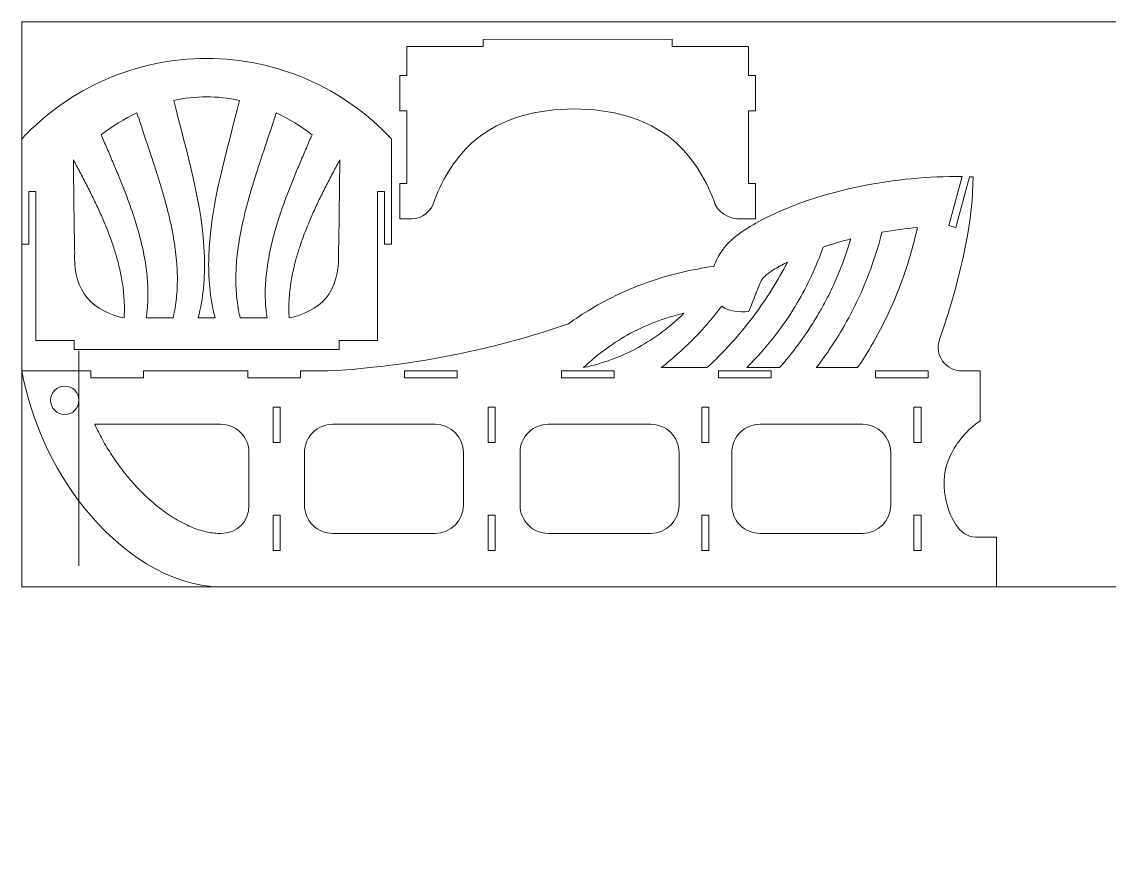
# Model space of a CAD drawing. Header units: centimetres. Extents: x -99 to 99, y -31 to 17.
# Drawn here: x -98.6 to -37, y -31.3 to 16.8 of the extents above; entities that cross this region are included whole.
import ezdxf

# ---------------------------------------------------------------- set-up
doc = ezdxf.new("R2010")
doc.units = ezdxf.units.CM
doc.header["$MEASUREMENT"] = 0
doc.layers.add('layer 1', color=7, linetype='Continuous')

msp = doc.modelspace()

# ---------------------------------------------------------------- linework, layer by layer
at = {"layer": 'layer 1', "color": 1, "lineweight": 9}
for points, knots in [([(-98.60657, -15.20719), (-98.60657, -15.20719), (-32.60657, -15.20719), (-32.60657, -15.20719), (-32.60657, -15.20719), (-32.60657, -15.20719), (-32.60657, 16.79281), (-32.60657, 16.79281), (-32.60657, 16.79281), (-32.60657, 16.79281), (-98.60657, 16.79281), (-98.60657, 16.79281), (-98.60657, 16.79281), (-98.60657, 16.79281), (-98.60657, -15.20719), (-98.60657, -15.20719)], [0, 0, 0, 0, 0.2, 0.2, 0.2, 0.2, 0.4, 0.4, 0.4, 0.4, 0.6, 0.6, 0.6, 0.6, 1, 1, 1, 1]), ([(-59.40868, 6.6801), (-59.89636, 7.95918), (-60.66561, 9.20258), (-61.70898, 10.08208), (-61.70898, 10.08208), (-63.2041, 11.34237), (-65.26213, 11.85542), (-67.32016, 11.85542), (-67.32016, 11.85542), (-69.37818, 11.85542), (-71.4362, 11.34237), (-72.93132, 10.08208), (-72.93132, 10.08208), (-73.9747, 9.20258), (-74.74394, 7.95918), (-75.23164, 6.6801)], [0, 0, 0, 0, 0.2, 0.2, 0.2, 0.2, 0.4, 0.4, 0.4, 0.4, 0.6, 0.6, 0.6, 0.6, 1, 1, 1, 1]), ([(-45.33646, 8.02057), (-47.25238, 8.05217), (-49.18203, 7.86117), (-51.05658, 7.48321), (-51.05658, 7.48321), (-52.99841, 7.09169), (-54.88109, 6.49956), (-56.68638, 5.56536), (-56.68638, 5.56536), (-57.56918, 5.10853), (-58.43348, 4.5699), (-58.97542, 3.77125), (-58.97542, 3.77125), (-59.15074, 3.5129), (-59.29232, 3.22734), (-59.40849, 2.93606)], [0, 0, 0, 0, 0.2, 0.2, 0.2, 0.2, 0.4, 0.4, 0.4, 0.4, 0.6, 0.6, 0.6, 0.6, 1, 1, 1, 1]), ([(-59.40849, 2.93606), (-60.64814, 2.77186), (-61.87497, 2.48252), (-63.05858, 2.06993), (-63.05858, 2.06993), (-64.21125, 1.66814), (-65.32296, 1.14949), (-66.36841, 0.52329), (-66.36841, 0.52329), (-66.80297, 0.263), (-67.22608, -0.01587), (-67.63666, -0.31191)], [0, 0, 0, 0, 0.25, 0.25, 0.25, 0.25, 0.5, 0.5, 0.5, 0.5, 1, 1, 1, 1]), ([(-67.63666, -0.31191), (-69.46952, -0.94454), (-71.33965, -1.47276), (-73.23553, -1.88948), (-73.23553, -1.88948), (-75.87093, -2.46876), (-78.55606, -2.83258), (-81.24718, -2.98219)], [0, 0, 0, 0, 0.33333333, 0.33333333, 0.33333333, 0.33333333, 1, 1, 1, 1]), ([(-46.6203, -1.21075), (-46.76214, -1.61844), (-46.69783, -2.06958), (-46.44773, -2.42139), (-46.44773, -2.42139), (-46.19762, -2.77322), (-45.79266, -2.98219), (-45.36101, -2.98219)], [0, 0, 0, 0, 0.33333333, 0.33333333, 0.33333333, 0.33333333, 1, 1, 1, 1]), ([(-98.60657, -2.98219), (-98.06552, -5.71051), (-96.92097, -8.43542), (-95.06793, -10.73323), (-95.06793, -10.73323), (-93.0622, -13.22039), (-90.22638, -15.20719), (-87.33586, -15.20719)], [0, 0, 0, 0, 0.33333333, 0.33333333, 0.33333333, 0.33333333, 1, 1, 1, 1]), ([(-43.38281, -12.39228), (-43.74527, -12.39228), (-44.1077, -12.39215), (-44.47022, -12.39228), (-44.47022, -12.39228), (-44.48677, -12.3923), (-44.50333, -12.3923), (-44.51987, -12.39228), (-44.51987, -12.39228), (-44.53013, -12.39228), (-44.54037, -12.39227), (-44.55063, -12.39228), (-44.55063, -12.39228), (-44.56197, -12.39231), (-44.57333, -12.39239), (-44.58462, -12.39228), (-44.58462, -12.39228), (-45.51701, -12.38408), (-46.09057, -11.19859), (-46.28547, -10.16223), (-46.28547, -10.16223), (-46.45057, -9.28438), (-46.34398, -8.51354), (-46.01967, -7.80144), (-46.01967, -7.80144), (-45.66105, -7.01398), (-45.03617, -6.29835), (-44.31361, -5.80356)], [0, 0, 0, 0, 0.125, 0.125, 0.125, 0.125, 0.25, 0.25, 0.25, 0.25, 0.375, 0.375, 0.375, 0.375, 0.5, 0.5, 0.5, 0.5, 0.625, 0.625, 0.625, 0.625, 0.75, 0.75, 0.75, 0.75, 1, 1, 1, 1])]:
    msp.add_open_spline(points, degree=3, knots=knots, dxfattribs=at)
for points in [[(-61.75524, 15.79745), (-61.75524, 15.79745), (-72.47788, 15.79281), (-72.47788, 15.79281)], [(-72.47788, 15.79281), (-72.47788, 15.79281), (-72.47788, 15.39949), (-72.47788, 15.39949)], [(-61.75524, 15.39949), (-61.75524, 15.39949), (-61.75524, 15.79745), (-61.75524, 15.79745)], [(-76.78544, 15.39949), (-76.78544, 15.39949), (-76.78544, 13.746), (-76.78544, 13.746)], [(-72.47788, 15.39949), (-72.47788, 15.39949), (-76.78544, 15.39949), (-76.78544, 15.39949)], [(-57.43529, 15.39949), (-57.43529, 15.39949), (-61.75524, 15.39949), (-61.75524, 15.39949)], [(-57.43529, 13.746), (-57.43529, 13.746), (-57.43529, 15.39949), (-57.43529, 15.39949)], [(-76.78544, 13.746), (-76.78544, 13.746), (-77.18544, 13.74468), (-77.18544, 13.74468)], [(-77.18544, 13.74468), (-77.18544, 13.74468), (-77.18544, 11.74466), (-77.18544, 11.74466)], [(-57.0362, 13.74468), (-57.0362, 13.74468), (-57.43529, 13.746), (-57.43529, 13.746)], [(-57.03709, 11.74466), (-57.03709, 11.74466), (-57.0362, 13.74468), (-57.0362, 13.74468)], [(-77.18544, 11.74466), (-77.18544, 11.74466), (-76.78544, 11.74598), (-76.78544, 11.74598)], [(-76.78544, 11.74598), (-76.78544, 11.74598), (-76.78544, 7.63342), (-76.78544, 7.63342)], [(-57.43529, 11.74598), (-57.43529, 11.74598), (-57.03709, 11.74466), (-57.03709, 11.74466)], [(-57.43529, 7.63342), (-57.43529, 7.63342), (-57.43529, 11.74598), (-57.43529, 11.74598)], [(-46.08889, 5.25136), (-46.08889, 5.25136), (-45.33646, 8.02057), (-45.33646, 8.02057)], [(-44.92474, 8.01033), (-44.92474, 8.01033), (-45.70289, 5.14648), (-45.70289, 5.14648)], [(-44.71613, 8.00249), (-44.78563, 8.0054), (-44.85518, 8.00801), (-44.92474, 8.01033)], [(-76.78544, 7.63342), (-76.78544, 7.63342), (-77.18544, 7.6321), (-77.18544, 7.6321)], [(-77.18544, 7.6321), (-77.18544, 7.6321), (-77.18544, 5.63342), (-77.18544, 5.63342)], [(-57.0389, 7.63212), (-57.0389, 7.63212), (-57.43529, 7.63342), (-57.43529, 7.63342)], [(-57.0398, 5.63342), (-57.0398, 5.63342), (-57.0389, 7.63212), (-57.0389, 7.63212)], [(-46.6203, -1.21075), (-45.26361, 2.68893), (-44.72485, 5.77054), (-44.71613, 8.00249)], [(-76.5338, 5.63342), (-75.90786, 5.63342), (-75.3662, 6.06881), (-75.23164, 6.6801)], [(-59.40868, 6.6801), (-59.25506, 5.98232), (-58.46377, 5.63342), (-58.10652, 5.63342)], [(-77.18544, 5.63342), (-77.18544, 5.63342), (-76.78544, 5.63342), (-76.78544, 5.63342)], [(-76.78544, 5.63342), (-76.78544, 5.63342), (-76.5338, 5.63342), (-76.5338, 5.63342)], [(-58.10652, 5.63342), (-58.10652, 5.63342), (-57.0398, 5.63342), (-57.0398, 5.63342)], [(-45.70289, 5.14648), (-45.70289, 5.14648), (-46.08889, 5.25136), (-46.08889, 5.25136)], [(-94.69413, -2.98219), (-94.69413, -2.98219), (-98.60657, -2.98219), (-98.60657, -2.98219)], [(-94.69413, -2.98351), (-94.69413, -2.98351), (-94.69413, -2.98219), (-94.69413, -2.98219)], [(-94.69413, -3.38219), (-94.69413, -3.38219), (-94.69413, -2.98351), (-94.69413, -2.98351)], [(-85.80524, -2.98219), (-85.80524, -2.98219), (-91.71088, -2.98219), (-91.71088, -2.98219)], [(-91.71088, -2.98219), (-91.71088, -2.98219), (-91.71088, -2.98351), (-91.71088, -2.98351)], [(-91.71088, -2.98351), (-91.71088, -2.98351), (-91.71088, -3.38219), (-91.71088, -3.38219)], [(-85.80524, -2.98351), (-85.80524, -2.98351), (-85.80524, -2.98219), (-85.80524, -2.98219)], [(-85.80524, -3.38219), (-85.80524, -3.38219), (-85.80524, -2.98351), (-85.80524, -2.98351)], [(-81.24718, -2.98219), (-81.24718, -2.98219), (-82.822, -2.98219), (-82.822, -2.98219)], [(-82.822, -2.98219), (-82.822, -2.98219), (-82.822, -2.98351), (-82.822, -2.98351)], [(-82.822, -2.98351), (-82.822, -2.98351), (-82.822, -3.38219), (-82.822, -3.38219)], [(-44.31361, -2.98219), (-44.31361, -2.98219), (-45.36101, -2.98219), (-45.36101, -2.98219)], [(-44.31361, -5.80356), (-44.31361, -5.80356), (-44.31361, -2.98219), (-44.31361, -2.98219)], [(-91.71088, -3.38219), (-91.71088, -3.38219), (-94.69413, -3.38219), (-94.69413, -3.38219)], [(-82.822, -3.38219), (-82.822, -3.38219), (-85.80524, -3.38219), (-85.80524, -3.38219)], [(-43.38281, -15.20719), (-43.38281, -15.20719), (-43.38281, -12.39228), (-43.38281, -12.39228)], [(-87.33586, -15.20719), (-87.33586, -15.20719), (-43.38281, -15.20719), (-43.38281, -15.20719)]]:
    msp.add_open_spline(points, degree=3, dxfattribs=at)
at = {"layer": 'layer 1', "color": 5, "lineweight": 9}
for points, knots in [([(-77.66401, 10.15469), (-80.36882, 13.06453), (-84.16248, 14.71765), (-88.13529, 14.71765), (-88.13529, 14.71765), (-92.1081, 14.71765), (-95.90176, 13.06453), (-98.60657, 10.15469)], [0, 0, 0, 0, 0.33333333, 0.33333333, 0.33333333, 0.33333333, 1, 1, 1, 1]), ([(-89.99121, 12.33929), (-89.30162, 9.47042), (-88.34462, 6.48004), (-88.2576, 3.47524), (-88.2576, 3.47524), (-88.22393, 2.31284), (-88.32045, 1.14826), (-88.61114, 0.02014)], [0, 0, 0, 0, 0.33333333, 0.33333333, 0.33333333, 0.33333333, 1, 1, 1, 1]), ([(-87.65944, 0.02014), (-87.95012, 1.14826), (-88.04665, 2.31284), (-88.01298, 3.47524), (-88.01298, 3.47524), (-87.92594, 6.48004), (-86.96894, 9.47042), (-86.27937, 12.33929)], [0, 0, 0, 0, 0.33333333, 0.33333333, 0.33333333, 0.33333333, 1, 1, 1, 1]), ([(-90.0367, 0.02014), (-90.0019, 0.16613), (-89.97096, 0.31298), (-89.94388, 0.4606), (-89.94388, 0.4606), (-89.91098, 0.63992), (-89.8838, 0.82029), (-89.86198, 1.00129), (-89.86198, 1.00129), (-89.83994, 1.18417), (-89.82338, 1.3677), (-89.81189, 1.55154), (-89.81189, 1.55154), (-89.80025, 1.7377), (-89.79381, 1.92418), (-89.79213, 2.1107), (-89.79213, 2.1107), (-89.79042, 2.29976), (-89.79361, 2.48885), (-89.80121, 2.67776), (-89.80121, 2.67776), (-89.80892, 2.8692), (-89.82116, 3.06045), (-89.83752, 3.25134), (-89.83752, 3.25134), (-89.85734, 3.4827), (-89.88321, 3.71353), (-89.91433, 3.94365), (-89.91433, 3.94365), (-89.94856, 4.19676), (-89.98913, 4.44901), (-90.03505, 4.70028), (-90.03505, 4.70028), (-90.0818, 4.95614), (-90.13408, 5.21098), (-90.19094, 5.4648), (-90.19094, 5.4648), (-90.24882, 5.72318), (-90.31144, 5.98049), (-90.37782, 6.23682), (-90.37782, 6.23682), (-90.4453, 6.49742), (-90.51666, 6.75701), (-90.591, 7.01573), (-90.591, 7.01573), (-90.66644, 7.2783), (-90.74494, 7.53998), (-90.82566, 7.80097), (-90.82566, 7.80097), (-90.90741, 8.06526), (-90.99142, 8.32886), (-91.07681, 8.592), (-91.07681, 8.592), (-91.16309, 8.8579), (-91.2508, 9.12333), (-91.3391, 9.38856), (-91.3391, 9.38856), (-91.42814, 9.65594), (-91.5178, 9.92312), (-91.60722, 10.19037), (-91.60722, 10.19037), (-91.76737, 10.66897), (-91.92678, 11.14782), (-92.08061, 11.62848)], [0, 0, 0, 0, 0.05882353, 0.05882353, 0.05882353, 0.05882353, 0.11764706, 0.11764706, 0.11764706, 0.11764706, 0.17647059, 0.17647059, 0.17647059, 0.17647059, 0.23529412, 0.23529412, 0.23529412, 0.23529412, 0.29411765, 0.29411765, 0.29411765, 0.29411765, 0.35294118, 0.35294118, 0.35294118, 0.35294118, 0.41176471, 0.41176471, 0.41176471, 0.41176471, 0.47058824, 0.47058824, 0.47058824, 0.47058824, 0.52941176, 0.52941176, 0.52941176, 0.52941176, 0.58823529, 0.58823529, 0.58823529, 0.58823529, 0.64705882, 0.64705882, 0.64705882, 0.64705882, 0.70588235, 0.70588235, 0.70588235, 0.70588235, 0.76470588, 0.76470588, 0.76470588, 0.76470588, 0.82352941, 0.82352941, 0.82352941, 0.82352941, 0.88235294, 0.88235294, 0.88235294, 0.88235294, 1, 1, 1, 1]), ([(-84.18997, 11.62848), (-84.34378, 11.14782), (-84.5032, 10.66897), (-84.66334, 10.19037), (-84.66334, 10.19037), (-84.75278, 9.92312), (-84.84244, 9.65594), (-84.93148, 9.38856), (-84.93148, 9.38856), (-85.01978, 9.12333), (-85.10748, 8.8579), (-85.19377, 8.592), (-85.19377, 8.592), (-85.27916, 8.32886), (-85.36317, 8.06526), (-85.4449, 7.80097), (-85.4449, 7.80097), (-85.52562, 7.53998), (-85.60414, 7.2783), (-85.67958, 7.01573), (-85.67958, 7.01573), (-85.75392, 6.75701), (-85.82528, 6.49742), (-85.89276, 6.23682), (-85.89276, 6.23682), (-85.95913, 5.98049), (-86.02176, 5.72318), (-86.07964, 5.4648), (-86.07964, 5.4648), (-86.1365, 5.21098), (-86.18878, 4.95614), (-86.23553, 4.70028), (-86.23553, 4.70028), (-86.28144, 4.44901), (-86.32202, 4.19676), (-86.35625, 3.94365), (-86.35625, 3.94365), (-86.38737, 3.71353), (-86.41324, 3.4827), (-86.43306, 3.25134), (-86.43306, 3.25134), (-86.44941, 3.06045), (-86.46166, 2.8692), (-86.46937, 2.67776), (-86.46937, 2.67776), (-86.47697, 2.48885), (-86.48016, 2.29976), (-86.47845, 2.1107), (-86.47845, 2.1107), (-86.47677, 1.92418), (-86.47032, 1.7377), (-86.45869, 1.55154), (-86.45869, 1.55154), (-86.4472, 1.3677), (-86.43064, 1.18417), (-86.4086, 1.00129), (-86.4086, 1.00129), (-86.38678, 0.82029), (-86.3596, 0.63992), (-86.3267, 0.4606), (-86.3267, 0.4606), (-86.29961, 0.31298), (-86.26866, 0.16613), (-86.23388, 0.02014)], [0, 0, 0, 0, 0.05882353, 0.05882353, 0.05882353, 0.05882353, 0.11764706, 0.11764706, 0.11764706, 0.11764706, 0.17647059, 0.17647059, 0.17647059, 0.17647059, 0.23529412, 0.23529412, 0.23529412, 0.23529412, 0.29411765, 0.29411765, 0.29411765, 0.29411765, 0.35294118, 0.35294118, 0.35294118, 0.35294118, 0.41176471, 0.41176471, 0.41176471, 0.41176471, 0.47058824, 0.47058824, 0.47058824, 0.47058824, 0.52941176, 0.52941176, 0.52941176, 0.52941176, 0.58823529, 0.58823529, 0.58823529, 0.58823529, 0.64705882, 0.64705882, 0.64705882, 0.64705882, 0.70588235, 0.70588235, 0.70588235, 0.70588235, 0.76470588, 0.76470588, 0.76470588, 0.76470588, 0.82352941, 0.82352941, 0.82352941, 0.82352941, 0.88235294, 0.88235294, 0.88235294, 0.88235294, 1, 1, 1, 1]), ([(-94.10864, 10.39624), (-94.05636, 10.27358), (-94.00392, 10.151), (-93.95144, 10.02844), (-93.95144, 10.02844), (-93.84052, 9.76936), (-93.72937, 9.51038), (-93.61882, 9.25116), (-93.61882, 9.25116), (-93.50918, 8.99401), (-93.40013, 8.73661), (-93.29245, 8.47864), (-93.29245, 8.47864), (-93.18588, 8.22333), (-93.08066, 7.96746), (-92.97764, 7.71072), (-92.97764, 7.71072), (-92.8759, 7.45717), (-92.77632, 7.20277), (-92.67972, 6.94724), (-92.67972, 6.94724), (-92.58452, 6.69544), (-92.49224, 6.44253), (-92.40373, 6.1883), (-92.40373, 6.1883), (-92.31666, 5.93824), (-92.23326, 5.68689), (-92.1545, 5.43409), (-92.1545, 5.43409), (-92.07714, 5.18576), (-92.00425, 4.93602), (-91.9368, 4.68482), (-91.9368, 4.68482), (-91.87054, 4.43814), (-91.80953, 4.19004), (-91.75477, 3.94056), (-91.75477, 3.94056), (-91.705, 3.71374), (-91.6604, 3.4858), (-91.62177, 3.25682), (-91.62177, 3.25682), (-91.5899, 3.0679), (-91.5621, 2.87828), (-91.53881, 2.6881), (-91.53881, 2.6881), (-91.51582, 2.50045), (-91.49722, 2.31225), (-91.48352, 2.12369), (-91.48352, 2.12369), (-91.46998, 1.93765), (-91.4612, 1.75128), (-91.45761, 1.56478), (-91.45761, 1.56478), (-91.45408, 1.38061), (-91.45561, 1.19634), (-91.46266, 1.01228), (-91.46266, 1.01228), (-91.46965, 0.83009), (-91.48202, 0.6481), (-91.5002, 0.46669), (-91.5002, 0.46669), (-91.51516, 0.31737), (-91.53402, 0.16848), (-91.55678, 0.02014)], [0, 0, 0, 0, 0.05882353, 0.05882353, 0.05882353, 0.05882353, 0.11764706, 0.11764706, 0.11764706, 0.11764706, 0.17647059, 0.17647059, 0.17647059, 0.17647059, 0.23529412, 0.23529412, 0.23529412, 0.23529412, 0.29411765, 0.29411765, 0.29411765, 0.29411765, 0.35294118, 0.35294118, 0.35294118, 0.35294118, 0.41176471, 0.41176471, 0.41176471, 0.41176471, 0.47058824, 0.47058824, 0.47058824, 0.47058824, 0.52941176, 0.52941176, 0.52941176, 0.52941176, 0.58823529, 0.58823529, 0.58823529, 0.58823529, 0.64705882, 0.64705882, 0.64705882, 0.64705882, 0.70588235, 0.70588235, 0.70588235, 0.70588235, 0.76470588, 0.76470588, 0.76470588, 0.76470588, 0.82352941, 0.82352941, 0.82352941, 0.82352941, 0.88235294, 0.88235294, 0.88235294, 0.88235294, 1, 1, 1, 1]), ([(-84.71378, 0.02014), (-84.73656, 0.16848), (-84.75542, 0.31737), (-84.77038, 0.46669), (-84.77038, 0.46669), (-84.78854, 0.6481), (-84.80093, 0.83009), (-84.8079, 1.01228), (-84.8079, 1.01228), (-84.81496, 1.19634), (-84.8165, 1.38061), (-84.81296, 1.56478), (-84.81296, 1.56478), (-84.80938, 1.75128), (-84.8006, 1.93765), (-84.78706, 2.12369), (-84.78706, 2.12369), (-84.77334, 2.31225), (-84.75476, 2.50045), (-84.73177, 2.6881), (-84.73177, 2.6881), (-84.70848, 2.87828), (-84.68068, 3.0679), (-84.64881, 3.25682), (-84.64881, 3.25682), (-84.61018, 3.4858), (-84.56558, 3.71374), (-84.5158, 3.94056), (-84.5158, 3.94056), (-84.46105, 4.19004), (-84.40004, 4.43814), (-84.33378, 4.68482), (-84.33378, 4.68482), (-84.26632, 4.93602), (-84.19344, 5.18576), (-84.11606, 5.43409), (-84.11606, 5.43409), (-84.0373, 5.68689), (-83.9539, 5.93824), (-83.86685, 6.1883), (-83.86685, 6.1883), (-83.77834, 6.44253), (-83.68605, 6.69544), (-83.59086, 6.94724), (-83.59086, 6.94724), (-83.49426, 7.20277), (-83.39468, 7.45717), (-83.29294, 7.71072), (-83.29294, 7.71072), (-83.18992, 7.96746), (-83.08469, 8.22333), (-82.97813, 8.47864), (-82.97813, 8.47864), (-82.87045, 8.73661), (-82.7614, 8.99401), (-82.65176, 9.25116), (-82.65176, 9.25116), (-82.54121, 9.51038), (-82.43006, 9.76936), (-82.31913, 10.02844), (-82.31913, 10.02844), (-82.26665, 10.151), (-82.21422, 10.27358), (-82.16193, 10.39624)], [0, 0, 0, 0, 0.05882353, 0.05882353, 0.05882353, 0.05882353, 0.11764706, 0.11764706, 0.11764706, 0.11764706, 0.17647059, 0.17647059, 0.17647059, 0.17647059, 0.23529412, 0.23529412, 0.23529412, 0.23529412, 0.29411765, 0.29411765, 0.29411765, 0.29411765, 0.35294118, 0.35294118, 0.35294118, 0.35294118, 0.41176471, 0.41176471, 0.41176471, 0.41176471, 0.47058824, 0.47058824, 0.47058824, 0.47058824, 0.52941176, 0.52941176, 0.52941176, 0.52941176, 0.58823529, 0.58823529, 0.58823529, 0.58823529, 0.64705882, 0.64705882, 0.64705882, 0.64705882, 0.70588235, 0.70588235, 0.70588235, 0.70588235, 0.76470588, 0.76470588, 0.76470588, 0.76470588, 0.82352941, 0.82352941, 0.82352941, 0.82352941, 0.88235294, 0.88235294, 0.88235294, 0.88235294, 1, 1, 1, 1]), ([(-95.36724, -4.64496), (-95.36724, -4.20132), (-95.72689, -3.84167), (-96.17053, -3.84167), (-96.17053, -3.84167), (-96.61418, -3.84167), (-96.97384, -4.20131), (-96.97384, -4.64496), (-96.97384, -4.64496), (-96.97384, -5.08862), (-96.61418, -5.44826), (-96.17054, -5.44827), (-96.17054, -5.44827), (-95.72689, -5.44827), (-95.36724, -5.08862), (-95.36724, -4.64498), (-95.36724, 8.66422), (-95.36724, -31.26336), (-95.36724, -4.64496)], [0, 0, 0, 0, 0.2, 0.2, 0.2, 0.2, 0.4, 0.4, 0.4, 0.4, 0.6, 0.6, 0.6, 0.6, 1, 1, 1, 1.00002, 1.00002, 1.00002, 1.00002]), ([(-92.80856, 0.02014), (-92.79953, 0.16994), (-92.79445, 0.31994), (-92.7933, 0.47001), (-92.7933, 0.47001), (-92.7919, 0.65232), (-92.79633, 0.83468), (-92.80614, 1.01672), (-92.80614, 1.01672), (-92.81606, 1.20066), (-92.83149, 1.38429), (-92.85196, 1.56736), (-92.85196, 1.56736), (-92.87269, 1.75272), (-92.8986, 1.9375), (-92.92918, 2.1215), (-92.92918, 2.1215), (-92.9602, 2.308), (-92.99604, 2.49369), (-93.0362, 2.67844), (-93.0362, 2.67844), (-93.07689, 2.86566), (-93.12202, 3.05192), (-93.17114, 3.2371), (-93.17114, 3.2371), (-93.23068, 3.46154), (-93.29608, 3.68444), (-93.36652, 3.90569), (-93.36652, 3.90569), (-93.444, 4.14908), (-93.5276, 4.3905), (-93.61626, 4.63005), (-93.61626, 4.63005), (-93.70656, 4.87397), (-93.80212, 5.11594), (-93.90201, 5.35609), (-93.90201, 5.35609), (-94.0037, 5.60057), (-94.10989, 5.84318), (-94.21958, 6.08417), (-94.21958, 6.08417), (-94.33112, 6.32917), (-94.44629, 6.57252), (-94.56425, 6.81449), (-94.56425, 6.81449), (-94.68396, 7.06005), (-94.80654, 7.30421), (-94.93118, 7.5473), (-94.93118, 7.5473), (-95.0574, 7.79349), (-95.18572, 8.03858), (-95.31533, 8.283), (-95.31533, 8.283), (-95.43673, 8.51192), (-95.55926, 8.74025), (-95.68232, 8.96828)], [0, 0, 0, 0, 0.06666667, 0.06666667, 0.06666667, 0.06666667, 0.13333333, 0.13333333, 0.13333333, 0.13333333, 0.2, 0.2, 0.2, 0.2, 0.26666667, 0.26666667, 0.26666667, 0.26666667, 0.33333333, 0.33333333, 0.33333333, 0.33333333, 0.4, 0.4, 0.4, 0.4, 0.46666667, 0.46666667, 0.46666667, 0.46666667, 0.53333333, 0.53333333, 0.53333333, 0.53333333, 0.6, 0.6, 0.6, 0.6, 0.66666667, 0.66666667, 0.66666667, 0.66666667, 0.73333333, 0.73333333, 0.73333333, 0.73333333, 0.8, 0.8, 0.8, 0.8, 0.86666667, 0.86666667, 0.86666667, 0.86666667, 1, 1, 1, 1]), ([(-95.68232, 8.96828), (-95.65905, 7.31124), (-95.65121, 5.65546), (-95.61249, 3.99716), (-95.61249, 3.99716), (-95.61013, 3.8957), (-95.60764, 3.79424), (-95.60822, 3.69302), (-95.60822, 3.69302), (-95.6088, 3.59252), (-95.6124, 3.49226), (-95.61249, 3.39101), (-95.61249, 3.39101), (-95.61325, 2.60257), (-95.40174, 1.75448), (-94.89865, 1.1498), (-94.89865, 1.1498), (-94.3905, 0.53901), (-93.5849, 0.17657), (-92.80856, 0.02014)], [0, 0, 0, 0, 0.16666667, 0.16666667, 0.16666667, 0.16666667, 0.33333333, 0.33333333, 0.33333333, 0.33333333, 0.5, 0.5, 0.5, 0.5, 0.66666667, 0.66666667, 0.66666667, 0.66666667, 1, 1, 1, 1]), ([(-80.58825, 8.96828), (-80.71132, 8.74025), (-80.83385, 8.51192), (-80.95524, 8.283), (-80.95524, 8.283), (-81.08485, 8.03858), (-81.21318, 7.79349), (-81.3394, 7.5473), (-81.3394, 7.5473), (-81.46404, 7.30421), (-81.58661, 7.06005), (-81.70633, 6.81449), (-81.70633, 6.81449), (-81.82429, 6.57252), (-81.93946, 6.32917), (-82.05098, 6.08417), (-82.05098, 6.08417), (-82.16069, 5.84318), (-82.26686, 5.60057), (-82.36856, 5.35609), (-82.36856, 5.35609), (-82.46845, 5.11594), (-82.56401, 4.87397), (-82.65432, 4.63005), (-82.65432, 4.63005), (-82.74298, 4.3905), (-82.82657, 4.14908), (-82.90406, 3.90569), (-82.90406, 3.90569), (-82.9745, 3.68444), (-83.03989, 3.46154), (-83.09942, 3.2371), (-83.09942, 3.2371), (-83.14856, 3.05192), (-83.19368, 2.86566), (-83.23438, 2.67844), (-83.23438, 2.67844), (-83.27453, 2.49369), (-83.31037, 2.308), (-83.34138, 2.1215), (-83.34138, 2.1215), (-83.37198, 1.9375), (-83.39789, 1.75272), (-83.41861, 1.56736), (-83.41861, 1.56736), (-83.43909, 1.38429), (-83.45452, 1.20066), (-83.46444, 1.01672), (-83.46444, 1.01672), (-83.47425, 0.83468), (-83.47868, 0.65232), (-83.47728, 0.47001), (-83.47728, 0.47001), (-83.47613, 0.31994), (-83.47105, 0.16994), (-83.46202, 0.02014)], [0, 0, 0, 0, 0.06666667, 0.06666667, 0.06666667, 0.06666667, 0.13333333, 0.13333333, 0.13333333, 0.13333333, 0.2, 0.2, 0.2, 0.2, 0.26666667, 0.26666667, 0.26666667, 0.26666667, 0.33333333, 0.33333333, 0.33333333, 0.33333333, 0.4, 0.4, 0.4, 0.4, 0.46666667, 0.46666667, 0.46666667, 0.46666667, 0.53333333, 0.53333333, 0.53333333, 0.53333333, 0.6, 0.6, 0.6, 0.6, 0.66666667, 0.66666667, 0.66666667, 0.66666667, 0.73333333, 0.73333333, 0.73333333, 0.73333333, 0.8, 0.8, 0.8, 0.8, 0.86666667, 0.86666667, 0.86666667, 0.86666667, 1, 1, 1, 1]), ([(-83.46202, 0.02014), (-82.68568, 0.17657), (-81.88006, 0.53901), (-81.37192, 1.1498), (-81.37192, 1.1498), (-80.86884, 1.75448), (-80.65732, 2.60257), (-80.65808, 3.39101), (-80.65808, 3.39101), (-80.65818, 3.49226), (-80.66178, 3.59252), (-80.66236, 3.69302), (-80.66236, 3.69302), (-80.66293, 3.79424), (-80.66045, 3.8957), (-80.65808, 3.99716), (-80.65808, 3.99716), (-80.61937, 5.65546), (-80.61153, 7.31124), (-80.58825, 8.96828)], [0, 0, 0, 0, 0.16666667, 0.16666667, 0.16666667, 0.16666667, 0.33333333, 0.33333333, 0.33333333, 0.33333333, 0.5, 0.5, 0.5, 0.5, 0.66666667, 0.66666667, 0.66666667, 0.66666667, 1, 1, 1, 1]), ([(-47.87162, 5.13849), (-48.07438, 4.21733), (-48.3323, 3.31008), (-48.64445, 2.42001), (-48.64445, 2.42001), (-48.88757, 1.7268), (-49.16329, 1.04498), (-49.47129, 0.37805), (-49.47129, 0.37805), (-49.78238, -0.29556), (-50.12641, -0.95402), (-50.50278, -1.59344), (-50.50278, -1.59344), (-50.74327, -2.00202), (-50.99698, -2.40282), (-51.26309, -2.79522)], [0, 0, 0, 0, 0.2, 0.2, 0.2, 0.2, 0.4, 0.4, 0.4, 0.4, 0.6, 0.6, 0.6, 0.6, 1, 1, 1, 1]), ([(-51.6455, 4.49273), (-51.73702, 4.18498), (-51.83594, 3.87954), (-51.94219, 3.57657), (-51.94219, 3.57657), (-52.09689, 3.13545), (-52.2671, 2.69977), (-52.45277, 2.27077), (-52.45277, 2.27077), (-52.63901, 1.84046), (-52.84079, 1.41688), (-53.05805, 1.00136), (-53.05805, 1.00136), (-53.16694, 0.7931), (-53.27971, 0.58688), (-53.39635, 0.38285), (-53.39635, 0.38285), (-53.48722, 0.22393), (-53.58043, 0.06634), (-53.67595, -0.08983), (-53.67595, -0.08983), (-53.83962, -0.35744), (-54.01005, -0.62091), (-54.18687, -0.88002), (-54.18687, -0.88002), (-54.53986, -1.39724), (-54.91834, -1.89707), (-55.31975, -2.3777), (-55.31975, -2.3777), (-55.43737, -2.51854), (-55.55696, -2.65772), (-55.67846, -2.79522)], [0, 0, 0, 0, 0.11111111, 0.11111111, 0.11111111, 0.11111111, 0.22222222, 0.22222222, 0.22222222, 0.22222222, 0.33333333, 0.33333333, 0.33333333, 0.33333333, 0.44444444, 0.44444444, 0.44444444, 0.44444444, 0.55555556, 0.55555556, 0.55555556, 0.55555556, 0.66666667, 0.66666667, 0.66666667, 0.66666667, 0.77777778, 0.77777778, 0.77777778, 0.77777778, 1, 1, 1, 1]), ([(-53.21797, 4.02413), (-52.92938, 4.12389), (-52.63826, 4.21628), (-52.34517, 4.30188), (-52.34517, 4.30188), (-52.11311, 4.36965), (-51.87981, 4.43316), (-51.6455, 4.49273)], [0, 0, 0, 0, 0.33333333, 0.33333333, 0.33333333, 0.33333333, 1, 1, 1, 1]), ([(-57.5375, -2.79522), (-56.43749, -1.70588), (-55.46695, -0.47248), (-54.67955, 0.86518), (-54.67955, 0.86518), (-54.08931, 1.8679), (-53.60197, 2.9292), (-53.21801, 4.02401)], [0, 0, 0, 0, 0.33333333, 0.33333333, 0.33333333, 0.33333333, 1, 1, 1, 1]), ([(-55.23833, 3.17576), (-55.27199, 3.11058), (-55.30601, 3.04558), (-55.34033, 2.98076), (-55.34033, 2.98076), (-55.89577, 1.9317), (-56.537, 0.9256), (-57.25817, -0.01975), (-57.25817, -0.01975), (-58.01205, -1.00795), (-58.85329, -1.92974), (-59.76374, -2.77278), (-59.76374, -2.77278), (-59.77182, -2.78027), (-59.77992, -2.78774), (-59.78801, -2.79522)], [0, 0, 0, 0, 0.2, 0.2, 0.2, 0.2, 0.4, 0.4, 0.4, 0.4, 0.6, 0.6, 0.6, 0.6, 1, 1, 1, 1]), ([(-56.82008, 1.90376), (-56.79842, 1.95808), (-56.77517, 2.01177), (-56.74952, 2.06433), (-56.74952, 2.06433), (-56.7312, 2.10189), (-56.71165, 2.13886), (-56.68994, 2.17458), (-56.68994, 2.17458), (-56.68304, 2.18594), (-56.6759, 2.1972), (-56.66841, 2.20818), (-56.66841, 2.20818), (-56.66308, 2.216), (-56.65756, 2.22368), (-56.65189, 2.23125), (-56.65189, 2.23125), (-56.63776, 2.25016), (-56.62273, 2.26838), (-56.60713, 2.2861), (-56.60713, 2.2861), (-56.58677, 2.30924), (-56.56542, 2.33149), (-56.54345, 2.3531), (-56.54345, 2.3531), (-56.51588, 2.38021), (-56.4873, 2.40628), (-56.45805, 2.43156), (-56.45805, 2.43156), (-56.42273, 2.46209), (-56.38644, 2.49146), (-56.34946, 2.51996), (-56.34946, 2.51996), (-56.3236, 2.53988), (-56.2974, 2.55937), (-56.27094, 2.57848), (-56.27094, 2.57848), (-56.22297, 2.61313), (-56.1741, 2.64656), (-56.12466, 2.67906), (-56.12466, 2.67906), (-56.00828, 2.75558), (-55.88865, 2.82704), (-55.76738, 2.89554), (-55.76738, 2.89554), (-55.6986, 2.93441), (-55.62929, 2.97233), (-55.5596, 3.00954), (-55.5596, 3.00954), (-55.52289, 3.02914), (-55.48609, 3.04856), (-55.44919, 3.0678), (-55.44919, 3.0678), (-55.38702, 3.10025), (-55.32462, 3.13226), (-55.26199, 3.16385), (-55.26199, 3.16385), (-55.25411, 3.16782), (-55.24622, 3.1718), (-55.23833, 3.17576)], [0, 0, 0, 0, 0.0625, 0.0625, 0.0625, 0.0625, 0.125, 0.125, 0.125, 0.125, 0.1875, 0.1875, 0.1875, 0.1875, 0.25, 0.25, 0.25, 0.25, 0.3125, 0.3125, 0.3125, 0.3125, 0.375, 0.375, 0.375, 0.375, 0.4375, 0.4375, 0.4375, 0.4375, 0.5, 0.5, 0.5, 0.5, 0.5625, 0.5625, 0.5625, 0.5625, 0.625, 0.625, 0.625, 0.625, 0.6875, 0.6875, 0.6875, 0.6875, 0.75, 0.75, 0.75, 0.75, 0.8125, 0.8125, 0.8125, 0.8125, 0.875, 0.875, 0.875, 0.875, 1, 1, 1, 1]), ([(-53.59749, -2.79522), (-53.34233, -2.46563), (-53.09694, -2.12846), (-52.86198, -1.78418), (-52.86198, -1.78418), (-52.60603, -1.40912), (-52.36245, -1.02563), (-52.13213, -0.63434), (-52.13213, -0.63434), (-51.78751, -0.0489), (-51.47259, 0.55398), (-51.18777, 1.17073), (-51.18777, 1.17073), (-50.90495, 1.78313), (-50.65182, 2.4092), (-50.42858, 3.04573)], [0, 0, 0, 0, 0.2, 0.2, 0.2, 0.2, 0.4, 0.4, 0.4, 0.4, 0.6, 0.6, 0.6, 0.6, 1, 1, 1, 1]), ([(-62.38321, -2.79522), (-61.6972, -2.25696), (-61.04653, -1.67168), (-60.43948, -1.04459), (-60.43948, -1.04459), (-59.91174, -0.49944), (-59.41698, 0.0773), (-58.95794, 0.68049)], [0, 0, 0, 0, 0.33333333, 0.33333333, 0.33333333, 0.33333333, 1, 1, 1, 1]), ([(-61.09865, 0.2807), (-61.86398, -0.47423), (-62.73417, -1.13298), (-63.68188, -1.65007), (-63.68188, -1.65007), (-64.65372, -2.18032), (-65.70708, -2.56162), (-66.78442, -2.79522)], [0, 0, 0, 0, 0.33333333, 0.33333333, 0.33333333, 0.33333333, 1, 1, 1, 1]), ([(-66.78442, -2.79522), (-66.04049, -2.08576), (-65.20808, -1.46183), (-64.30772, -0.95766), (-64.30772, -0.95766), (-63.30349, -0.39531), (-62.21473, 0.01804), (-61.09865, 0.2807)], [0, 0, 0, 0, 0.33333333, 0.33333333, 0.33333333, 0.33333333, 1, 1, 1, 1]), ([(-85.73794, -10.58554), (-85.73794, -11.52358), (-86.40081, -12.1873), (-87.33885, -12.18852), (-87.33885, -12.18852), (-87.45864, -12.18842), (-87.57841, -12.18176), (-87.69756, -12.16928), (-87.69756, -12.16928), (-87.82532, -12.15591), (-87.95237, -12.13582), (-88.07822, -12.11004), (-88.07822, -12.11004), (-88.2133, -12.08238), (-88.34704, -12.04814), (-88.47908, -12.00839), (-88.47908, -12.00839), (-88.6209, -11.9657), (-88.7608, -11.91663), (-88.8986, -11.86228), (-88.8986, -11.86228), (-89.04594, -11.80416), (-89.19088, -11.74002), (-89.33336, -11.67083), (-89.33336, -11.67083), (-89.48466, -11.59736), (-89.6332, -11.51822), (-89.77897, -11.43432), (-89.77897, -11.43432), (-89.9325, -11.34596), (-90.08297, -11.25232), (-90.23046, -11.15423), (-90.23046, -11.15423), (-90.38445, -11.0518), (-90.5352, -10.94451), (-90.68277, -10.83304), (-90.68277, -10.83304), (-90.83556, -10.71764), (-90.98493, -10.59778), (-91.13101, -10.47402), (-91.13101, -10.47402), (-91.28097, -10.34696), (-91.42744, -10.2158), (-91.57048, -10.08102), (-91.57048, -10.08102), (-91.71613, -9.94378), (-91.85824, -9.80278), (-91.99681, -9.6584), (-91.99681, -9.6584), (-92.13677, -9.51258), (-92.27313, -9.3633), (-92.40588, -9.21087), (-92.40588, -9.21087), (-92.5614, -9.03228), (-92.71196, -8.84938), (-92.85741, -8.6625), (-92.85741, -8.6625), (-93.08658, -8.36806), (-93.30308, -8.06376), (-93.5067, -7.7511), (-93.5067, -7.7511), (-93.69413, -7.46328), (-93.87065, -7.16839), (-94.03626, -6.8675), (-94.03626, -6.8675), (-94.19248, -6.58367), (-94.33898, -6.29451), (-94.47586, -6.00086)], [0, 0, 0, 0, 0.05555556, 0.05555556, 0.05555556, 0.05555556, 0.11111111, 0.11111111, 0.11111111, 0.11111111, 0.16666667, 0.16666667, 0.16666667, 0.16666667, 0.22222222, 0.22222222, 0.22222222, 0.22222222, 0.27777778, 0.27777778, 0.27777778, 0.27777778, 0.33333333, 0.33333333, 0.33333333, 0.33333333, 0.38888889, 0.38888889, 0.38888889, 0.38888889, 0.44444444, 0.44444444, 0.44444444, 0.44444444, 0.5, 0.5, 0.5, 0.5, 0.55555556, 0.55555556, 0.55555556, 0.55555556, 0.61111111, 0.61111111, 0.61111111, 0.61111111, 0.66666667, 0.66666667, 0.66666667, 0.66666667, 0.72222222, 0.72222222, 0.72222222, 0.72222222, 0.77777778, 0.77777778, 0.77777778, 0.77777778, 0.83333333, 0.83333333, 0.83333333, 0.83333333, 0.88888889, 0.88888889, 0.88888889, 0.88888889, 1, 1, 1, 1]), ([(-85.73794, -7.60384), (-85.73794, -7.17871), (-85.90682, -6.77098), (-86.20745, -6.47036), (-86.20745, -6.47036), (-86.50806, -6.16974), (-86.9158, -6.00086), (-87.34093, -6.00086)], [0, 0, 0, 0, 0.33333333, 0.33333333, 0.33333333, 0.33333333, 1, 1, 1, 1]), ([(-80.98768, -6.00086), (-81.41282, -6.00086), (-81.82054, -6.16974), (-82.12117, -6.47036), (-82.12117, -6.47036), (-82.42178, -6.77098), (-82.59068, -7.17871), (-82.59068, -7.60384)], [0, 0, 0, 0, 0.33333333, 0.33333333, 0.33333333, 0.33333333, 1, 1, 1, 1]), ([(-68.77668, -6.00086), (-69.20181, -6.00086), (-69.60954, -6.16974), (-69.91016, -6.47036), (-69.91016, -6.47036), (-70.21077, -6.77098), (-70.37966, -7.17871), (-70.37966, -7.60384)], [0, 0, 0, 0, 0.33333333, 0.33333333, 0.33333333, 0.33333333, 1, 1, 1, 1]), ([(-61.37464, -7.60384), (-61.37464, -7.17871), (-61.54352, -6.77098), (-61.84414, -6.47036), (-61.84414, -6.47036), (-62.14476, -6.16974), (-62.55248, -6.00086), (-62.97762, -6.00086)], [0, 0, 0, 0, 0.33333333, 0.33333333, 0.33333333, 0.33333333, 1, 1, 1, 1]), ([(-56.78297, -6.00086), (-57.20812, -6.00086), (-57.61584, -6.16974), (-57.91645, -6.47036), (-57.91645, -6.47036), (-58.21708, -6.77098), (-58.38596, -7.17871), (-58.38596, -7.60384)], [0, 0, 0, 0, 0.33333333, 0.33333333, 0.33333333, 0.33333333, 1, 1, 1, 1]), ([(-82.59068, -10.58554), (-82.59068, -11.01067), (-82.42178, -11.4184), (-82.12117, -11.71902), (-82.12117, -11.71902), (-81.82054, -12.01964), (-81.41282, -12.18852), (-80.98768, -12.18852)], [0, 0, 0, 0, 0.33333333, 0.33333333, 0.33333333, 0.33333333, 1, 1, 1, 1]), ([(-70.37966, -10.58554), (-70.37966, -11.01067), (-70.21077, -11.4184), (-69.91016, -11.71902), (-69.91016, -11.71902), (-69.60954, -12.01964), (-69.20181, -12.18852), (-68.77668, -12.18852)], [0, 0, 0, 0, 0.33333333, 0.33333333, 0.33333333, 0.33333333, 1, 1, 1, 1]), ([(-58.38596, -10.58554), (-58.38596, -11.01067), (-58.21708, -11.4184), (-57.91645, -11.71902), (-57.91645, -11.71902), (-57.61584, -12.01964), (-57.20812, -12.18852), (-56.78297, -12.18852)], [0, 0, 0, 0, 0.33333333, 0.33333333, 0.33333333, 0.33333333, 1, 1, 1, 1])]:
    msp.add_open_spline(points, degree=3, knots=knots, dxfattribs=at)
for points in [[(-88.13529, 12.54729), (-88.75762, 12.53313), (-89.37982, 12.46928), (-89.99121, 12.33929)], [(-86.27937, 12.33929), (-86.90952, 12.47326), (-87.55113, 12.53698), (-88.13529, 12.54729)], [(-92.08061, 11.62848), (-92.79553, 11.29272), (-93.47733, 10.87472), (-94.10864, 10.39624)], [(-82.16193, 10.39624), (-82.79324, 10.87472), (-83.47505, 11.29272), (-84.18997, 11.62848)], [(-98.60657, 4.18942), (-98.60657, 4.18942), (-98.60657, 10.15469), (-98.60657, 10.15469)], [(-77.66401, 10.15469), (-77.66401, 10.15469), (-77.66401, 4.18942), (-77.66401, 4.18942)], [(-98.21036, 7.17216), (-98.21036, 7.17216), (-98.21036, 4.18942), (-98.21036, 4.18942)], [(-97.81036, 7.17205), (-97.81036, 7.17205), (-98.21036, 7.17216), (-98.21036, 7.17216)], [(-97.81036, -1.25266), (-97.81036, -1.25266), (-97.81036, 7.17205), (-97.81036, 7.17205)], [(-78.06022, 7.17216), (-78.06022, 7.17216), (-78.46022, 7.17205), (-78.46022, 7.17205)], [(-78.46022, 7.17205), (-78.46022, 7.17205), (-78.46022, -1.25266), (-78.46022, -1.25266)], [(-78.06022, 4.18942), (-78.06022, 4.18942), (-78.06022, 7.17216), (-78.06022, 7.17216)], [(-49.8781, 4.86986), (-49.21329, 4.98654), (-48.54377, 5.07665), (-47.87162, 5.13849)], [(-50.42858, 3.04573), (-50.21827, 3.64536), (-50.03461, 4.254), (-49.8781, 4.86986)], [(-98.21036, 4.18942), (-98.21036, 4.18942), (-98.60657, 4.18942), (-98.60657, 4.18942)], [(-77.66401, 4.18942), (-77.66401, 4.18942), (-78.06022, 4.18942), (-78.06022, 4.18942)], [(-53.21801, 4.02401), (-53.21799, 4.02405), (-53.21798, 4.02409), (-53.21797, 4.02413)], [(-57.42466, 0.38781), (-57.42466, 0.38781), (-56.82008, 1.90376), (-56.82008, 1.90376)], [(-58.95794, 0.68049), (-58.5625, 0.37558), (-57.94228, 0.33481), (-57.42466, 0.38781)], [(-91.55678, 0.02014), (-91.55678, 0.02014), (-90.0367, 0.02014), (-90.0367, 0.02014)], [(-88.61114, 0.02014), (-88.61114, 0.02014), (-87.65944, 0.02014), (-87.65944, 0.02014)], [(-86.23388, 0.02014), (-86.23388, 0.02014), (-84.71378, 0.02014), (-84.71378, 0.02014)], [(-95.64653, -1.25266), (-95.64653, -1.25266), (-97.81036, -1.25266), (-97.81036, -1.25266)], [(-95.64653, -1.77584), (-95.64653, -1.77584), (-95.64653, -1.25266), (-95.64653, -1.25266)], [(-80.62405, -1.77584), (-80.62405, -1.77584), (-95.64653, -1.77584), (-95.64653, -1.77584)], [(-80.62405, -1.25266), (-80.62405, -1.25266), (-80.62405, -1.77584), (-80.62405, -1.77584)], [(-78.46022, -1.25266), (-78.46022, -1.25266), (-80.62405, -1.25266), (-80.62405, -1.25266)], [(-76.91634, -3.38351), (-76.91634, -3.38351), (-76.91634, -2.98351), (-76.91634, -2.98351)], [(-76.91634, -2.98351), (-76.91634, -2.98351), (-73.9331, -2.98351), (-73.9331, -2.98351)], [(-73.9331, -2.98351), (-73.9331, -2.98351), (-73.9331, -3.38351), (-73.9331, -3.38351)], [(-68.02746, -3.38351), (-68.02746, -3.38351), (-68.02746, -2.98351), (-68.02746, -2.98351)], [(-68.02746, -2.98351), (-68.02746, -2.98351), (-65.04421, -2.98351), (-65.04421, -2.98351)], [(-65.04421, -2.98351), (-65.04421, -2.98351), (-65.04421, -3.38351), (-65.04421, -3.38351)], [(-59.78801, -2.79522), (-59.78801, -2.79522), (-62.38321, -2.79522), (-62.38321, -2.79522)], [(-59.13857, -3.38351), (-59.13857, -3.38351), (-59.13857, -2.98351), (-59.13857, -2.98351)], [(-59.13857, -2.98351), (-59.13857, -2.98351), (-56.15533, -2.98351), (-56.15533, -2.98351)], [(-55.67846, -2.79522), (-55.67846, -2.79522), (-57.5375, -2.79522), (-57.5375, -2.79522)], [(-56.15533, -2.98351), (-56.15533, -2.98351), (-56.15533, -3.38351), (-56.15533, -3.38351)], [(-51.26309, -2.79522), (-51.26309, -2.79522), (-53.59749, -2.79522), (-53.59749, -2.79522)], [(-50.24967, -2.98351), (-50.24967, -2.98351), (-47.26643, -2.98351), (-47.26643, -2.98351)], [(-50.24967, -3.38351), (-50.24967, -3.38351), (-50.24967, -2.98351), (-50.24967, -2.98351)], [(-47.26643, -2.98351), (-47.26643, -2.98351), (-47.26643, -3.38351), (-47.26643, -3.38351)], [(-73.9331, -3.38351), (-73.9331, -3.38351), (-76.91634, -3.38351), (-76.91634, -3.38351)], [(-65.04421, -3.38351), (-65.04421, -3.38351), (-68.02746, -3.38351), (-68.02746, -3.38351)], [(-56.15533, -3.38351), (-56.15533, -3.38351), (-59.13857, -3.38351), (-59.13857, -3.38351)], [(-47.26643, -3.38351), (-47.26643, -3.38351), (-50.24967, -3.38351), (-50.24967, -3.38351)], [(-84.3643, -5.0384), (-84.3643, -5.0384), (-83.9643, -5.0384), (-83.9643, -5.0384)], [(-84.3643, -7.03842), (-84.3643, -7.03842), (-84.3643, -5.0384), (-84.3643, -5.0384)], [(-83.9643, -5.0384), (-83.9643, -5.0384), (-83.9643, -7.03842), (-83.9643, -7.03842)], [(-72.18265, -5.0384), (-72.18265, -5.0384), (-71.78265, -5.0384), (-71.78265, -5.0384)], [(-72.18265, -7.03842), (-72.18265, -7.03842), (-72.18265, -5.0384), (-72.18265, -5.0384)], [(-71.78265, -5.0384), (-71.78265, -5.0384), (-71.78265, -7.03842), (-71.78265, -7.03842)], [(-60.0803, -5.0384), (-60.0803, -5.0384), (-59.6803, -5.0384), (-59.6803, -5.0384)], [(-60.0803, -7.03842), (-60.0803, -7.03842), (-60.0803, -5.0384), (-60.0803, -5.0384)], [(-59.6803, -5.0384), (-59.6803, -5.0384), (-59.6803, -7.03842), (-59.6803, -7.03842)], [(-48.06682, -5.0384), (-48.06682, -5.0384), (-47.66682, -5.0384), (-47.66682, -5.0384)], [(-48.06682, -7.03842), (-48.06682, -7.03842), (-48.06682, -5.0384), (-48.06682, -5.0384)], [(-47.66682, -5.0384), (-47.66682, -5.0384), (-47.66682, -7.03842), (-47.66682, -7.03842)], [(-94.47586, -6.00086), (-94.47586, -6.00086), (-87.34093, -6.00086), (-87.34093, -6.00086)], [(-80.98768, -6.00086), (-80.98768, -6.00086), (-75.18864, -6.00086), (-75.18864, -6.00086)], [(-73.58564, -7.60384), (-73.58564, -6.71854), (-74.30332, -6.00086), (-75.18862, -6.00086)], [(-68.77668, -6.00086), (-68.77668, -6.00086), (-62.97762, -6.00086), (-62.97762, -6.00086)], [(-56.78297, -6.00086), (-56.78297, -6.00086), (-50.98391, -6.00086), (-50.98391, -6.00086)], [(-49.38093, -7.60384), (-49.38093, -6.71854), (-50.09861, -6.00086), (-50.98391, -6.00086)], [(-83.9643, -7.03842), (-83.9643, -7.03842), (-84.3643, -7.03842), (-84.3643, -7.03842)], [(-71.78265, -7.03842), (-71.78265, -7.03842), (-72.18265, -7.03842), (-72.18265, -7.03842)], [(-59.6803, -7.03842), (-59.6803, -7.03842), (-60.0803, -7.03842), (-60.0803, -7.03842)], [(-47.66682, -7.03842), (-47.66682, -7.03842), (-48.06682, -7.03842), (-48.06682, -7.03842)], [(-85.73794, -7.60384), (-85.73794, -7.60384), (-85.73794, -10.58554), (-85.73794, -10.58554)], [(-82.59068, -10.58554), (-82.59068, -10.58554), (-82.59068, -7.60384), (-82.59068, -7.60384)], [(-73.58564, -7.60384), (-73.58564, -7.60384), (-73.58564, -10.58554), (-73.58564, -10.58554)], [(-70.37966, -10.58554), (-70.37966, -10.58554), (-70.37966, -7.60384), (-70.37966, -7.60384)], [(-61.37464, -7.60384), (-61.37464, -7.60384), (-61.37464, -10.58554), (-61.37464, -10.58554)], [(-58.38596, -10.58554), (-58.38596, -10.58554), (-58.38596, -7.60384), (-58.38596, -7.60384)], [(-49.38093, -7.60384), (-49.38093, -7.60384), (-49.38093, -10.58554), (-49.38093, -10.58554)], [(-75.18864, -12.18852), (-74.30333, -12.18852), (-73.58565, -11.47084), (-73.58564, -10.58554)], [(-62.97762, -12.18852), (-62.09232, -12.18852), (-61.37464, -11.47084), (-61.37464, -10.58554)], [(-50.98391, -12.18852), (-50.09862, -12.18852), (-49.38093, -11.47084), (-49.38093, -10.58554)], [(-84.3643, -13.15098), (-84.3643, -13.15098), (-84.3643, -11.15096), (-84.3643, -11.15096)], [(-84.3643, -11.15096), (-84.3643, -11.15096), (-83.9643, -11.15096), (-83.9643, -11.15096)], [(-83.9643, -11.15096), (-83.9643, -11.15096), (-83.9643, -13.15098), (-83.9643, -13.15098)], [(-72.18265, -13.15098), (-72.18265, -13.15098), (-72.18265, -11.15096), (-72.18265, -11.15096)], [(-72.18265, -11.15096), (-72.18265, -11.15096), (-71.78265, -11.15096), (-71.78265, -11.15096)], [(-71.78265, -11.15096), (-71.78265, -11.15096), (-71.78265, -13.15098), (-71.78265, -13.15098)], [(-60.0803, -13.15098), (-60.0803, -13.15098), (-60.0803, -11.15096), (-60.0803, -11.15096)], [(-60.0803, -11.15096), (-60.0803, -11.15096), (-59.6803, -11.15096), (-59.6803, -11.15096)], [(-59.6803, -11.15096), (-59.6803, -11.15096), (-59.6803, -13.15098), (-59.6803, -13.15098)], [(-48.06682, -13.15098), (-48.06682, -13.15098), (-48.06682, -11.15096), (-48.06682, -11.15096)], [(-48.06682, -11.15096), (-48.06682, -11.15096), (-47.66682, -11.15096), (-47.66682, -11.15096)], [(-47.66682, -11.15096), (-47.66682, -11.15096), (-47.66682, -13.15098), (-47.66682, -13.15098)], [(-75.18864, -12.18852), (-75.18864, -12.18852), (-80.98768, -12.18852), (-80.98768, -12.18852)], [(-62.97762, -12.18852), (-62.97762, -12.18852), (-68.77668, -12.18852), (-68.77668, -12.18852)], [(-50.98391, -12.18852), (-50.98391, -12.18852), (-56.78297, -12.18852), (-56.78297, -12.18852)], [(-83.9643, -13.15098), (-83.9643, -13.15098), (-84.3643, -13.15098), (-84.3643, -13.15098)], [(-71.78265, -13.15098), (-71.78265, -13.15098), (-72.18265, -13.15098), (-72.18265, -13.15098)], [(-59.6803, -13.15098), (-59.6803, -13.15098), (-60.0803, -13.15098), (-60.0803, -13.15098)], [(-47.66682, -13.15098), (-47.66682, -13.15098), (-48.06682, -13.15098), (-48.06682, -13.15098)]]:
    msp.add_open_spline(points, degree=3, dxfattribs=at)

doc.saveas('drawing.dxf')
